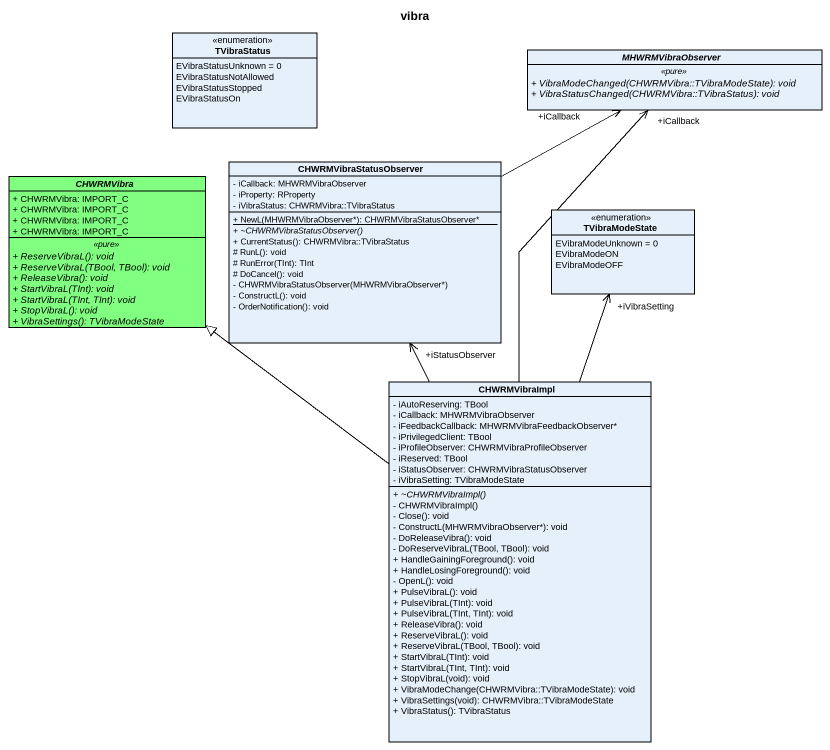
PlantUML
@startuml
title vibra
hide circle
hide empty members
skinparam classAttributeIconSize 0
enum TVibraStatus {
  EVibraStatusUnknown = 0
  EVibraStatusNotAllowed
  EVibraStatusStopped
  EVibraStatusOn
}
abstract class MHWRMVibraObserver {
  .. <<pure>> ..
  {abstract} + VibraModeChanged(CHWRMVibra::TVibraModeState): void
  {abstract} + VibraStatusChanged(CHWRMVibra::TVibraStatus): void
}
abstract class CHWRMVibra #80FF80 {
  + CHWRMVibra: IMPORT_C
  + CHWRMVibra: IMPORT_C
  + CHWRMVibra: IMPORT_C
  + CHWRMVibra: IMPORT_C
  .. <<pure>> ..
  {abstract} + ReserveVibraL(): void
  {abstract} + ReserveVibraL(TBool, TBool): void
  {abstract} + ReleaseVibra(): void
  {abstract} + StartVibraL(TInt): void
  {abstract} + StartVibraL(TInt, TInt): void
  {abstract} + StopVibraL(): void
  {abstract} + VibraSettings(): TVibraModeState
}
class CHWRMVibraStatusObserver {
  - iCallback: MHWRMVibraObserver
  - iProperty: RProperty
  - iVibraStatus: CHWRMVibra::TVibraStatus
  {static} + NewL(MHWRMVibraObserver*): CHWRMVibraStatusObserver*
  {abstract} + ~CHWRMVibraStatusObserver()
  + CurrentStatus(): CHWRMVibra::TVibraStatus
  # RunL(): void
  # RunError(TInt): TInt
  # DoCancel(): void
  - CHWRMVibraStatusObserver(MHWRMVibraObserver*)
  - ConstructL(): void
  - OrderNotification(): void
}
enum TVibraModeState {
  EVibraModeUnknown = 0
  EVibraModeON
  EVibraModeOFF
}
class CHWRMVibraImpl {
  - iAutoReserving: TBool
  - iCallback: MHWRMVibraObserver
  - iFeedbackCallback: MHWRMVibraFeedbackObserver*
  - iPrivilegedClient: TBool
  - iProfileObserver: CHWRMVibraProfileObserver
  - iReserved: TBool
  - iStatusObserver: CHWRMVibraStatusObserver
  - iVibraSetting: TVibraModeState
  {abstract} + ~CHWRMVibraImpl()
  - CHWRMVibraImpl()
  - Close(): void
  - ConstructL(MHWRMVibraObserver*): void
  - DoReleaseVibra(): void
  - DoReserveVibraL(TBool, TBool): void
  + HandleGainingForeground(): void
  + HandleLosingForeground(): void
  - OpenL(): void
  + PulseVibraL(): void
  + PulseVibraL(TInt): void
  + PulseVibraL(TInt, TInt): void
  + ReleaseVibra(): void
  + ReserveVibraL(): void
  + ReserveVibraL(TBool, TBool): void
  + StartVibraL(TInt): void
  + StartVibraL(TInt, TInt): void
  + StopVibraL(void): void
  + VibraModeChange(CHWRMVibra::TVibraModeState): void
  + VibraSettings(void): CHWRMVibra::TVibraModeState
  + VibraStatus(): TVibraStatus
}
CHWRMVibraStatusObserver -right-> "+iCallback" MHWRMVibraObserver
CHWRMVibraImpl -up-> "+iCallback" MHWRMVibraObserver
CHWRMVibraImpl -up-|> CHWRMVibra
CHWRMVibraImpl -up-> "+iStatusObserver" CHWRMVibraStatusObserver
CHWRMVibraImpl -up-> "+iVibraSetting" TVibraModeState
@enduml
